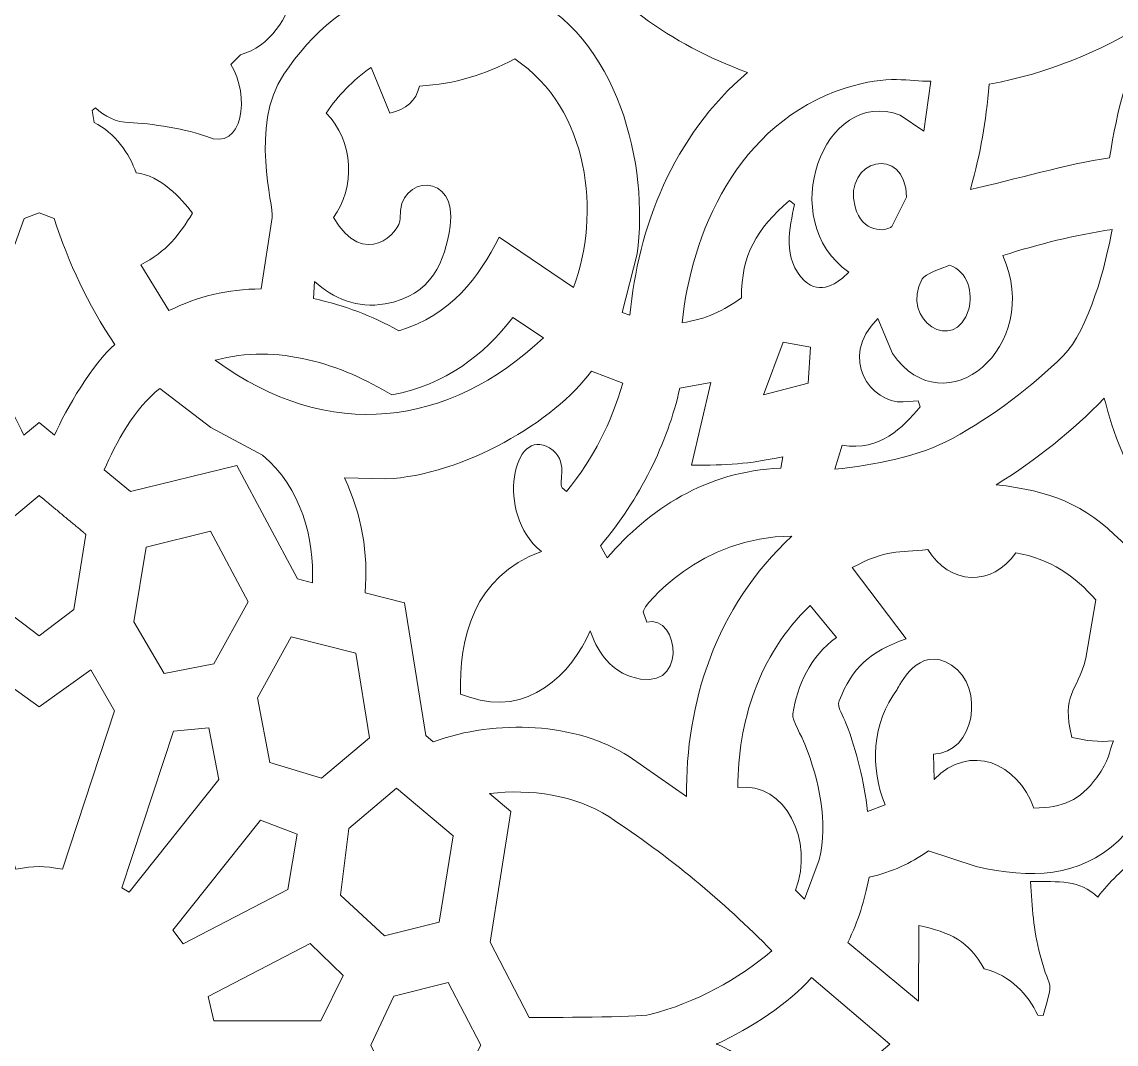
# Model space of a CAD drawing. Header units: millimetres. Extents: x -14.9 to 15.1, y 6.5 to 76.5.
# Drawn here: x -0.04 to 9, y 41.46 to 49.91 of the extents above; entities that cross this region are included whole.
import ezdxf

# ---------------------------------------------------------------- set-up
doc = ezdxf.new("R2010")
doc.units = ezdxf.units.MM
doc.header["$MEASUREMENT"] = 0
doc.layers.add('Layer 1', color=7, linetype='Continuous')

msp = doc.modelspace()

# ---------------------------------------------------------------- linework, layer by layer
at = {"layer": 'Layer 1', "color": 250, "lineweight": 9}
for points, knots in [([(-14.9024, 6.4618), (-14.9024, 6.4618), (15.0977, 6.4618), (15.0977, 6.4618), (15.0977, 6.4618), (15.0977, 6.4618), (15.0977, 76.4618), (15.0977, 76.4618), (15.0977, 76.4618), (15.0977, 76.4618), (-14.9024, 76.4618), (-14.9024, 76.4618), (-14.9024, 76.4618), (-14.9024, 76.4618), (-14.9024, 6.4618), (-14.9024, 6.4618)], [0, 0, 0, 0, 0.2, 0.2, 0.2, 0.2, 0.4, 0.4, 0.4, 0.4, 0.6, 0.6, 0.6, 0.6, 1, 1, 1, 1]), ([(1.4133, 51.9375), (1.4133, 51.9375), (1.4144, 51.9401), (1.4144, 51.9401), (1.4144, 51.9401), (1.4144, 51.9401), (1.3929, 51.9182), (1.3929, 51.9182), (1.3929, 51.9182), (1.59, 51.6274), (1.8683, 51.1096), (1.9466, 50.7959), (1.9466, 50.7959), (2.3881, 50.5705), (2.2472, 49.7725), (1.7627, 49.6367), (1.7627, 49.6367), (1.7627, 49.6367), (1.6818, 49.5545), (1.6818, 49.5545), (1.6818, 49.5545), (1.8425, 49.3068), (1.7871, 48.8297), (1.4833, 48.9594), (1.4833, 48.9594), (1.3513, 49.0157), (0.9987, 49.0727), (0.8487, 49.0753), (0.8487, 49.0753), (0.7308, 49.0774), (0.6401, 49.1281), (0.5633, 49.1965), (0.5633, 49.1965), (0.5633, 49.1965), (0.5372, 49.1752), (0.5372, 49.1752), (0.5372, 49.1752), (0.5372, 49.1752), (0.5515, 49.0772), (0.5515, 49.0772), (0.5515, 49.0772), (0.7233, 48.9916), (0.8484, 48.8158), (0.8989, 48.6607), (0.8989, 48.6607), (1.1069, 48.6362), (1.2664, 48.4531), (1.3662, 48.3272), (1.3662, 48.3272), (1.2541, 48.1507), (1.1548, 48.0088), (0.9376, 47.9009), (0.9376, 47.9009), (0.9376, 47.9009), (1.1706, 47.5221), (1.1706, 47.5221), (1.1706, 47.5221), (1.4104, 47.6397), (1.6543, 47.7005), (1.9334, 47.701), (1.9334, 47.701), (1.9334, 47.701), (2.0232, 48.2912), (2.0232, 48.2912), (2.0232, 48.2912), (2.0424, 48.3852), (1.8313, 49.0418), (2.1201, 49.475), (2.1201, 49.475), (2.3448, 49.8116), (2.6664, 50.1003), (3.1171, 50.2283), (3.1171, 50.2283), (2.7777, 50.5724), (2.5519, 50.8755), (2.5769, 51.3511), (2.5769, 51.3511), (2.5903, 51.6092), (2.7404, 51.9642), (3.1119, 51.9892), (3.1119, 51.9892), (3.6211, 52.0236), (3.6162, 51.3962), (3.3543, 51.2262), (3.3543, 51.2262), (3.3543, 51.2262), (3.2358, 51.1508), (3.2358, 51.1508), (3.2358, 51.1508), (3.2235, 51.2448), (3.2221, 51.3412), (3.1744, 51.4287), (3.1744, 51.4287), (3.0993, 51.4261), (3.0318, 51.4195), (3.0333, 51.3035), (3.0333, 51.3035), (3.0376, 51.0011), (3.2909, 50.7654), (3.5241, 50.5517), (3.5241, 50.5517), (3.6868, 50.4027), (3.8687, 50.246), (4.0844, 50.151), (4.0844, 50.151), (4.8894, 49.7961), (5.141, 48.7079), (5.0391, 47.9918), (5.0391, 47.9918), (5.0391, 47.9918), (4.9166, 47.5075), (4.9166, 47.5075), (4.9166, 47.5075), (4.9166, 47.5075), (4.9803, 47.4851), (4.9803, 47.4851), (4.9803, 47.4851), (5.046, 48.2), (5.3332, 48.9655), (5.9528, 49.4904), (5.9528, 49.4904), (5.2988, 49.722), (4.8116, 50.1149), (4.4077, 50.5908), (4.4077, 50.5908), (4.202, 50.5946), (4.079, 50.6269), (3.8933, 50.6924), (3.8933, 50.6924), (3.8543, 51.0549), (3.6716, 50.8298), (3.6311, 51.0971), (3.6311, 51.0971), (3.6156, 51.1998), (3.6572, 51.3469), (3.8259, 51.3523), (3.8259, 51.3523), (3.8259, 51.3523), (3.9315, 51.3658), (3.9315, 51.3658), (3.9315, 51.3658), (3.9301, 51.9807), (3.7904, 52.5779), (3.4424, 53.1257), (3.4424, 53.1257), (2.9317, 53.0535), (2.5175, 52.8749), (2.1227, 52.6029), (2.1227, 52.6029), (2.2283, 52.5051), (2.3413, 52.4464), (2.5037, 52.4445), (2.5037, 52.4445), (2.327, 52.2168), (2.047, 52.1473), (1.7986, 52.3446), (1.7986, 52.3446), (1.7986, 52.3446), (1.4133, 51.9375), (1.4133, 51.9375)], [0, 0, 0, 0, 0.02439, 0.02439, 0.02439, 0.02439, 0.04878, 0.04878, 0.04878, 0.04878, 0.073171, 0.073171, 0.073171, 0.073171, 0.097561, 0.097561, 0.097561, 0.097561, 0.121951, 0.121951, 0.121951, 0.121951, 0.146341, 0.146341, 0.146341, 0.146341, 0.170732, 0.170732, 0.170732, 0.170732, 0.195122, 0.195122, 0.195122, 0.195122, 0.219512, 0.219512, 0.219512, 0.219512, 0.243902, 0.243902, 0.243902, 0.243902, 0.268293, 0.268293, 0.268293, 0.268293, 0.292683, 0.292683, 0.292683, 0.292683, 0.317073, 0.317073, 0.317073, 0.317073, 0.341463, 0.341463, 0.341463, 0.341463, 0.365854, 0.365854, 0.365854, 0.365854, 0.390244, 0.390244, 0.390244, 0.390244, 0.414634, 0.414634, 0.414634, 0.414634, 0.439024, 0.439024, 0.439024, 0.439024, 0.463415, 0.463415, 0.463415, 0.463415, 0.487805, 0.487805, 0.487805, 0.487805, 0.512195, 0.512195, 0.512195, 0.512195, 0.536585, 0.536585, 0.536585, 0.536585, 0.560976, 0.560976, 0.560976, 0.560976, 0.585366, 0.585366, 0.585366, 0.585366, 0.609756, 0.609756, 0.609756, 0.609756, 0.634146, 0.634146, 0.634146, 0.634146, 0.658537, 0.658537, 0.658537, 0.658537, 0.682927, 0.682927, 0.682927, 0.682927, 0.707317, 0.707317, 0.707317, 0.707317, 0.731707, 0.731707, 0.731707, 0.731707, 0.756098, 0.756098, 0.756098, 0.756098, 0.780488, 0.780488, 0.780488, 0.780488, 0.804878, 0.804878, 0.804878, 0.804878, 0.829268, 0.829268, 0.829268, 0.829268, 0.853659, 0.853659, 0.853659, 0.853659, 0.878049, 0.878049, 0.878049, 0.878049, 0.902439, 0.902439, 0.902439, 0.902439, 0.926829, 0.926829, 0.926829, 0.926829, 0.95122, 0.95122, 0.95122, 0.95122, 1, 1, 1, 1]), ([(9.2643, 49.9073), (8.8586, 49.6582), (8.4455, 49.4854), (7.9478, 49.3918), (7.9478, 49.3918), (7.9217, 49.073), (7.8801, 48.8363), (7.7938, 48.5231), (7.7938, 48.5231), (8.1638, 48.6056), (8.5947, 48.7336), (8.9438, 48.7842), (8.9438, 48.7842), (9.0081, 49.192), (9.0993, 49.5196), (9.2643, 49.9073)], [0, 0, 0, 0, 0.2, 0.2, 0.2, 0.2, 0.4, 0.4, 0.4, 0.4, 0.6, 0.6, 0.6, 0.6, 1, 1, 1, 1]), ([(4.0282, 49.6016), (3.7757, 49.4696), (3.5422, 49.3956), (3.2421, 49.3777), (3.2421, 49.3777), (3.212, 49.2542), (3.1337, 49.1856), (2.9951, 49.1526), (2.9951, 49.1526), (2.9951, 49.1526), (2.8411, 49.5321), (2.8411, 49.5321), (2.8411, 49.5321), (2.6807, 49.4182), (2.5749, 49.3042), (2.4696, 49.1543), (2.4696, 49.1543), (2.6996, 48.928), (2.7111, 48.5295), (2.5301, 48.2926), (2.5301, 48.2926), (2.78, 47.8551), (3.0869, 48.1719), (3.0815, 48.2834), (3.0815, 48.2834), (3.0625, 48.6558), (3.5631, 48.6659), (3.4946, 48.2193), (3.4946, 48.2193), (3.4507, 47.9341), (3.3494, 47.6477), (2.957, 47.5775), (2.957, 47.5775), (2.7266, 47.5365), (2.5264, 47.6242), (2.3746, 47.7618), (2.3746, 47.7618), (2.3746, 47.7618), (2.3654, 47.6223), (2.3654, 47.6223), (2.3654, 47.6223), (2.6334, 47.5619), (2.8396, 47.4821), (3.0706, 47.3557), (3.0706, 47.3557), (3.5035, 47.4853), (3.7321, 47.8), (3.9002, 48.1276), (3.9002, 48.1276), (3.9002, 48.1276), (4.5142, 47.7121), (4.5142, 47.7121), (4.5142, 47.7121), (4.7402, 48.3155), (4.6496, 49.1901), (4.0282, 49.6016)], [0, 0, 0, 0, 0.066667, 0.066667, 0.066667, 0.066667, 0.133333, 0.133333, 0.133333, 0.133333, 0.2, 0.2, 0.2, 0.2, 0.266667, 0.266667, 0.266667, 0.266667, 0.333333, 0.333333, 0.333333, 0.333333, 0.4, 0.4, 0.4, 0.4, 0.466667, 0.466667, 0.466667, 0.466667, 0.533333, 0.533333, 0.533333, 0.533333, 0.6, 0.6, 0.6, 0.6, 0.666667, 0.666667, 0.666667, 0.666667, 0.733333, 0.733333, 0.733333, 0.733333, 0.8, 0.8, 0.8, 0.8, 0.866667, 0.866667, 0.866667, 0.866667, 1, 1, 1, 1]), ([(7.4673, 49.4187), (7.2843, 49.4114), (7.1259, 49.4781), (6.7601, 49.3607), (6.7601, 49.3607), (5.8622, 49.0727), (5.4835, 48.1429), (5.4121, 47.4217), (5.4121, 47.4217), (5.6034, 47.4493), (5.7583, 47.5228), (5.9021, 47.6268), (5.9021, 47.6268), (5.9029, 47.9893), (6.0231, 48.1912), (6.3003, 48.4321), (6.3003, 48.4321), (6.3003, 48.4321), (6.3416, 48.3982), (6.3416, 48.3982), (6.3416, 48.3982), (6.298, 48.2143), (6.2386, 47.9449), (6.4228, 47.7694), (6.4228, 47.7694), (6.5504, 47.6475), (6.6999, 47.7456), (6.79, 47.8408), (6.79, 47.8408), (6.1737, 48.2617), (6.5808, 49.3779), (7.2134, 49.1364), (7.2134, 49.1364), (7.2134, 49.1364), (7.4093, 49.0037), (7.4093, 49.0037), (7.4093, 49.0037), (7.4093, 49.0037), (7.4673, 49.4187), (7.4673, 49.4187)], [0, 0, 0, 0, 0.090909, 0.090909, 0.090909, 0.090909, 0.181818, 0.181818, 0.181818, 0.181818, 0.272727, 0.272727, 0.272727, 0.272727, 0.363636, 0.363636, 0.363636, 0.363636, 0.454545, 0.454545, 0.454545, 0.454545, 0.545455, 0.545455, 0.545455, 0.545455, 0.636364, 0.636364, 0.636364, 0.636364, 0.727273, 0.727273, 0.727273, 0.727273, 0.818182, 0.818182, 0.818182, 0.818182, 1, 1, 1, 1]), ([(7.2668, 48.4585), (7.2602, 48.9002), (6.7372, 48.7734), (6.8405, 48.3791), (6.8405, 48.3791), (6.8973, 48.1623), (7.0972, 48.1705), (7.144, 48.2181), (7.144, 48.2181), (7.144, 48.2181), (7.2668, 48.4585), (7.2668, 48.4585)], [0, 0, 0, 0, 0.25, 0.25, 0.25, 0.25, 0.5, 0.5, 0.5, 0.5, 1, 1, 1, 1]), ([(0.0977, 48.3301), (0.0977, 48.3301), (0.0977, 48.3301), (0.0977, 48.3301), (0.0977, 48.3301), (0.0977, 48.3301), (0.0977, 48.3301), (0.0977, 48.3301), (0.0977, 48.3301), (0.0977, 48.3301), (0.2216, 48.2832), (0.2216, 48.2832), (0.2216, 48.2832), (0.3452, 47.9089), (0.4961, 47.5822), (0.7239, 47.2426), (0.7239, 47.2426), (0.5429, 47.0889), (0.3188, 46.7043), (0.2239, 46.4933), (0.2239, 46.4933), (0.2239, 46.4933), (0.0977, 46.5984), (0.0977, 46.5984), (0.0977, 46.5984), (0.0977, 46.5984), (-0.0286, 46.4933), (-0.0286, 46.4933), (-0.0286, 46.4933), (-0.1235, 46.7043), (-0.3476, 47.0889), (-0.5286, 47.2426), (-0.5286, 47.2426), (-0.3008, 47.5822), (-0.1499, 47.9089), (-0.0263, 48.2832), (-0.0263, 48.2832), (-0.0263, 48.2832), (0.0977, 48.3301), (0.0977, 48.3301)], [0, 0, 0, 0, 0.090909, 0.090909, 0.090909, 0.090909, 0.181818, 0.181818, 0.181818, 0.181818, 0.272727, 0.272727, 0.272727, 0.272727, 0.363636, 0.363636, 0.363636, 0.363636, 0.454545, 0.454545, 0.454545, 0.454545, 0.545455, 0.545455, 0.545455, 0.545455, 0.636364, 0.636364, 0.636364, 0.636364, 0.727273, 0.727273, 0.727273, 0.727273, 0.818182, 0.818182, 0.818182, 0.818182, 1, 1, 1, 1]), ([(8.9642, 48.1931), (8.6435, 48.1441), (8.3664, 48.0746), (8.0628, 47.9765), (8.0628, 47.9765), (8.3965, 47.223), (7.5846, 46.5449), (7.15, 47.1667), (7.15, 47.1667), (7.15, 47.1667), (7.0286, 47.4557), (7.0286, 47.4557), (7.0286, 47.4557), (6.695, 47.1264), (6.9747, 46.7549), (7.2378, 46.7677), (7.2378, 46.7677), (7.2378, 46.7677), (7.3617, 46.7762), (7.3617, 46.7762), (7.3617, 46.7762), (7.3617, 46.7762), (7.3798, 46.7262), (7.3798, 46.7262), (7.3798, 46.7262), (7.2249, 46.5515), (7.0573, 46.3621), (6.734, 46.4092), (6.734, 46.4092), (6.734, 46.4092), (6.6738, 46.211), (6.6738, 46.211), (6.6738, 46.211), (6.9997, 46.2451), (7.3686, 46.3159), (7.6446, 46.4662), (7.6446, 46.4662), (7.9888, 46.6536), (8.2978, 46.8909), (8.5626, 47.1507), (8.5626, 47.1507), (8.7668, 47.351), (8.92, 47.9188), (8.9642, 48.1931)], [0, 0, 0, 0, 0.083333, 0.083333, 0.083333, 0.083333, 0.166667, 0.166667, 0.166667, 0.166667, 0.25, 0.25, 0.25, 0.25, 0.333333, 0.333333, 0.333333, 0.333333, 0.416667, 0.416667, 0.416667, 0.416667, 0.5, 0.5, 0.5, 0.5, 0.583333, 0.583333, 0.583333, 0.583333, 0.666667, 0.666667, 0.666667, 0.666667, 0.75, 0.75, 0.75, 0.75, 0.833333, 0.833333, 0.833333, 0.833333, 1, 1, 1, 1]), ([(7.6199, 47.8969), (7.5668, 47.8742), (7.4168, 47.825), (7.3944, 47.7842), (7.3944, 47.7842), (7.2071, 47.4443), (7.6695, 47.1511), (7.78, 47.5351), (7.78, 47.5351), (7.8158, 47.6595), (7.776, 47.8504), (7.6199, 47.8969)], [0, 0, 0, 0, 0.25, 0.25, 0.25, 0.25, 0.5, 0.5, 0.5, 0.5, 1, 1, 1, 1]), ([(4.2671, 47.297), (4.2671, 47.297), (4.0121, 47.4656), (4.0121, 47.4656), (4.0121, 47.4656), (3.7711, 47.1537), (3.4599, 46.9107), (3.0138, 46.8254), (3.0138, 46.8254), (2.6038, 47.0755), (2.0616, 47.256), (1.5539, 47.1115), (1.5539, 47.1115), (2.4988, 46.4238), (3.4825, 46.5638), (4.2671, 47.297)], [0, 0, 0, 0, 0.2, 0.2, 0.2, 0.2, 0.4, 0.4, 0.4, 0.4, 0.6, 0.6, 0.6, 0.6, 1, 1, 1, 1]), ([(6.473, 47.219), (6.473, 47.219), (6.2463, 47.2619), (6.2463, 47.2619), (6.2463, 47.2619), (6.2463, 47.2619), (6.0828, 46.8254), (6.0828, 46.8254), (6.0828, 46.8254), (6.0828, 46.8254), (6.4529, 46.9228), (6.4529, 46.9228), (6.4529, 46.9228), (6.4529, 46.9228), (6.473, 47.219), (6.473, 47.219)], [0, 0, 0, 0, 0.2, 0.2, 0.2, 0.2, 0.4, 0.4, 0.4, 0.4, 0.6, 0.6, 0.6, 0.6, 1, 1, 1, 1]), ([(4.6619, 47.022), (4.3607, 46.6081), (3.6045, 46.1612), (2.963, 46.1313), (2.963, 46.1313), (2.963, 46.1313), (2.6216, 46.14), (2.6216, 46.14), (2.6216, 46.14), (2.7673, 45.8254), (2.8164, 45.5256), (2.7929, 45.1904), (2.7929, 45.1904), (2.7929, 45.1904), (3.1176, 45.1079), (3.1176, 45.1079), (3.1176, 45.1079), (3.1176, 45.1079), (3.2946, 44.0103), (3.2946, 44.0103), (3.2946, 44.0103), (3.2946, 44.0103), (3.3543, 43.9599), (3.3543, 43.9599), (3.3543, 43.9599), (3.8799, 44.1487), (4.536, 44.1197), (4.9743, 43.8371), (4.9743, 43.8371), (4.9743, 43.8371), (5.4482, 43.5071), (5.4482, 43.5071), (5.4482, 43.5071), (5.4402, 44.2807), (5.6838, 45.0686), (6.3189, 45.6583), (6.3189, 45.6583), (5.5693, 45.6637), (5.0865, 45.0832), (5.0888, 45.0328), (5.0888, 45.0328), (5.0888, 45.0328), (5.1192, 44.9479), (5.1192, 44.9479), (5.1192, 44.9479), (5.3911, 45.0224), (5.4726, 44.3302), (4.9838, 44.4996), (4.9838, 44.4996), (4.8013, 44.5628), (4.7003, 44.7285), (4.6527, 44.8777), (4.6527, 44.8777), (4.4998, 44.519), (4.1326, 44.1633), (3.6532, 44.3278), (3.6532, 44.3278), (3.6532, 44.3278), (3.5815, 44.3533), (3.5815, 44.3533), (3.5815, 44.3533), (3.5666, 44.8081), (3.6854, 45.33), (4.2485, 45.531), (4.2485, 45.531), (3.8598, 45.8539), (4.0193, 46.5711), (4.3162, 46.3875), (4.3162, 46.3875), (4.4837, 46.2838), (4.3848, 46.108), (4.4203, 46.0585), (4.4203, 46.0585), (4.4203, 46.0585), (4.4548, 46.0276), (4.4548, 46.0276), (4.4548, 46.0276), (4.6886, 46.3142), (4.8211, 46.589), (4.9224, 46.9232), (4.9224, 46.9232), (4.9224, 46.9232), (4.6619, 47.022), (4.6619, 47.022)], [0, 0, 0, 0, 0.045455, 0.045455, 0.045455, 0.045455, 0.090909, 0.090909, 0.090909, 0.090909, 0.136364, 0.136364, 0.136364, 0.136364, 0.181818, 0.181818, 0.181818, 0.181818, 0.227273, 0.227273, 0.227273, 0.227273, 0.272727, 0.272727, 0.272727, 0.272727, 0.318182, 0.318182, 0.318182, 0.318182, 0.363636, 0.363636, 0.363636, 0.363636, 0.409091, 0.409091, 0.409091, 0.409091, 0.454545, 0.454545, 0.454545, 0.454545, 0.5, 0.5, 0.5, 0.5, 0.545455, 0.545455, 0.545455, 0.545455, 0.590909, 0.590909, 0.590909, 0.590909, 0.636364, 0.636364, 0.636364, 0.636364, 0.681818, 0.681818, 0.681818, 0.681818, 0.727273, 0.727273, 0.727273, 0.727273, 0.772727, 0.772727, 0.772727, 0.772727, 0.818182, 0.818182, 0.818182, 0.818182, 0.863636, 0.863636, 0.863636, 0.863636, 0.909091, 0.909091, 0.909091, 0.909091, 1, 1, 1, 1]), ([(1.0963, 46.8789), (0.8886, 46.7191), (0.7311, 46.4264), (0.6358, 46.2072), (0.6358, 46.2072), (0.6358, 46.2072), (0.8519, 46.0271), (0.8519, 46.0271), (0.8519, 46.0271), (0.8519, 46.0271), (1.7314, 46.2428), (1.7314, 46.2428), (1.7314, 46.2428), (1.7314, 46.2428), (2.234, 45.305), (2.234, 45.305), (2.234, 45.305), (2.234, 45.305), (2.3574, 45.2736), (2.3574, 45.2736), (2.3574, 45.2736), (2.3703, 45.6392), (2.2662, 46.0573), (1.9449, 46.3276), (1.9449, 46.3276), (1.9449, 46.3276), (1.5163, 46.5551), (1.5163, 46.5551), (1.5163, 46.5551), (1.5163, 46.5551), (1.0963, 46.8789), (1.0963, 46.8789)], [0, 0, 0, 0, 0.111111, 0.111111, 0.111111, 0.111111, 0.222222, 0.222222, 0.222222, 0.222222, 0.333333, 0.333333, 0.333333, 0.333333, 0.444444, 0.444444, 0.444444, 0.444444, 0.555556, 0.555556, 0.555556, 0.555556, 0.666667, 0.666667, 0.666667, 0.666667, 0.777778, 0.777778, 0.777778, 0.777778, 1, 1, 1, 1]), ([(5.6493, 46.9291), (5.6493, 46.9291), (5.3929, 46.8813), (5.3929, 46.8813), (5.3929, 46.8813), (5.2919, 46.4299), (5.0592, 45.9567), (4.7359, 45.5796), (4.7359, 45.5796), (4.7359, 45.5796), (4.7927, 45.4789), (4.7927, 45.4789), (4.7927, 45.4789), (5.1378, 45.8805), (5.6083, 46.1947), (6.2271, 46.2206), (6.2271, 46.2206), (6.2271, 46.2206), (6.2429, 46.3149), (6.2429, 46.3149), (6.2429, 46.3149), (5.952, 46.2525), (5.7865, 46.2451), (5.4895, 46.2442), (5.4895, 46.2442), (5.4895, 46.2442), (5.6493, 46.9291), (5.6493, 46.9291)], [0, 0, 0, 0, 0.125, 0.125, 0.125, 0.125, 0.25, 0.25, 0.25, 0.25, 0.375, 0.375, 0.375, 0.375, 0.5, 0.5, 0.5, 0.5, 0.625, 0.625, 0.625, 0.625, 0.75, 0.75, 0.75, 0.75, 1, 1, 1, 1]), ([(8.9005, 46.7981), (8.6291, 46.5218), (8.3503, 46.2972), (8.006, 46.083), (8.006, 46.083), (8.4587, 46.0347), (8.7353, 45.9223), (9.0385, 45.6189), (9.0385, 45.6189), (9.2663, 45.3915), (9.2689, 45.2708), (9.4373, 45.0542), (9.4373, 45.0542), (9.5724, 44.8803), (9.9855, 44.3226), (10.1748, 44.2272), (10.1748, 44.2272), (10.3071, 44.1609), (10.4425, 44.1607), (10.5785, 44.2189), (10.5785, 44.2189), (10.5136, 44.7478), (11.2417, 44.7393), (11.0843, 44.0424), (11.0843, 44.0424), (10.9979, 43.6608), (10.6559, 43.5151), (10.2124, 43.6354), (10.2124, 43.6354), (9.8415, 43.7362), (9.6929, 43.9467), (9.4909, 44.1873), (9.4909, 44.1873), (9.443, 43.8548), (9.2913, 43.4006), (9.0176, 43.1421), (9.0176, 43.1421), (8.6974, 42.8394), (8.2912, 42.8265), (7.8425, 42.928), (7.8425, 42.928), (7.8425, 42.928), (7.4478, 43.0579), (7.4478, 43.0579), (7.4478, 43.0579), (7.2929, 42.9518), (7.1517, 42.8859), (6.9572, 42.8404), (6.9572, 42.8404), (6.9162, 42.6372), (6.8714, 42.4915), (6.7799, 42.3004), (6.7799, 42.3004), (6.7799, 42.3004), (7.3646, 41.8158), (7.3646, 41.8158), (7.3646, 41.8158), (7.3646, 41.8158), (7.3689, 42.4409), (7.3689, 42.4409), (7.3689, 42.4409), (7.6299, 42.385), (7.7788, 42.3145), (7.9079, 42.0836), (7.9079, 42.0836), (8.126, 42.0312), (8.272, 41.8677), (8.3506, 41.7008), (8.3506, 41.7008), (8.3506, 41.7008), (8.3962, 41.6989), (8.3962, 41.6989), (8.3962, 41.6989), (8.4857, 42.0308), (8.459, 41.8571), (8.3698, 42.1976), (8.3698, 42.1976), (8.313, 42.4149), (8.3044, 42.5844), (8.2912, 42.806), (8.2912, 42.806), (8.5256, 42.8015), (8.6977, 42.8229), (8.8463, 42.6761), (8.8463, 42.6761), (8.9433, 42.801), (9.0488, 42.9099), (9.188, 43.0054), (9.188, 43.0054), (9.2465, 43.0452), (9.2413, 43.1748), (9.4051, 43.3028), (9.4051, 43.3028), (9.6174, 43.4685), (9.8756, 43.4015), (10.0228, 43.209), (10.0228, 43.209), (10.4941, 43.1343), (11.0472, 42.8349), (11.3987, 42.5653), (11.3987, 42.5653), (11.582, 42.7353), (11.6985, 42.875), (11.8327, 43.073), (11.8327, 43.073), (11.6144, 43.0848), (11.5235, 43.1329), (11.3645, 43.234), (11.3645, 43.234), (11.5955, 43.6031), (11.9489, 44.0452), (12.467, 44.1621), (12.467, 44.1621), (12.467, 44.1621), (12.5746, 44.4431), (12.5746, 44.4431), (12.5746, 44.4431), (12.2934, 44.667), (11.9687, 44.8312), (11.5745, 44.872), (11.5745, 44.872), (11.4675, 44.8642), (11.2409, 44.7278), (10.8226, 44.7898), (10.8226, 44.7898), (10.4961, 44.4464), (10.0024, 44.7), (9.9775, 45.2496), (9.9775, 45.2496), (9.3702, 45.606), (9.046, 46.2133), (8.9005, 46.7981)], [0, 0, 0, 0, 0.029412, 0.029412, 0.029412, 0.029412, 0.058824, 0.058824, 0.058824, 0.058824, 0.088235, 0.088235, 0.088235, 0.088235, 0.117647, 0.117647, 0.117647, 0.117647, 0.147059, 0.147059, 0.147059, 0.147059, 0.176471, 0.176471, 0.176471, 0.176471, 0.205882, 0.205882, 0.205882, 0.205882, 0.235294, 0.235294, 0.235294, 0.235294, 0.264706, 0.264706, 0.264706, 0.264706, 0.294118, 0.294118, 0.294118, 0.294118, 0.323529, 0.323529, 0.323529, 0.323529, 0.352941, 0.352941, 0.352941, 0.352941, 0.382353, 0.382353, 0.382353, 0.382353, 0.411765, 0.411765, 0.411765, 0.411765, 0.441176, 0.441176, 0.441176, 0.441176, 0.470588, 0.470588, 0.470588, 0.470588, 0.5, 0.5, 0.5, 0.5, 0.529412, 0.529412, 0.529412, 0.529412, 0.558824, 0.558824, 0.558824, 0.558824, 0.588235, 0.588235, 0.588235, 0.588235, 0.617647, 0.617647, 0.617647, 0.617647, 0.647059, 0.647059, 0.647059, 0.647059, 0.676471, 0.676471, 0.676471, 0.676471, 0.705882, 0.705882, 0.705882, 0.705882, 0.735294, 0.735294, 0.735294, 0.735294, 0.764706, 0.764706, 0.764706, 0.764706, 0.794118, 0.794118, 0.794118, 0.794118, 0.823529, 0.823529, 0.823529, 0.823529, 0.852941, 0.852941, 0.852941, 0.852941, 0.882353, 0.882353, 0.882353, 0.882353, 0.911765, 0.911765, 0.911765, 0.911765, 0.941176, 0.941176, 0.941176, 0.941176, 1, 1, 1, 1]), ([(0.0977, 44.8341), (0.0977, 44.8341), (0.0977, 44.8341), (0.0977, 44.8341), (0.0977, 44.8341), (0.0977, 44.8341), (0.0977, 44.8341), (0.0977, 44.8341), (0.0977, 44.8341), (0.0977, 44.8341), (0.0977, 44.8341), (0.0977, 44.8341), (0.0977, 44.8341), (0.0977, 44.8341), (0.0977, 44.8341), (0.0977, 44.8341), (0.0977, 44.8341), (0.0977, 44.8341), (0.3837, 45.0526), (0.3837, 45.0526), (0.3837, 45.0526), (0.3837, 45.0526), (0.4841, 45.6736), (0.4841, 45.6736), (0.4841, 45.6736), (0.4841, 45.6736), (0.4838, 45.6738), (0.4838, 45.6738), (0.4838, 45.6738), (0.4838, 45.6738), (0.4829, 45.6745), (0.4829, 45.6745), (0.4829, 45.6745), (0.4829, 45.6745), (0.4818, 45.6757), (0.4818, 45.6757), (0.4818, 45.6757), (0.4818, 45.6757), (0.4798, 45.6771), (0.4798, 45.6771), (0.4798, 45.6771), (0.4798, 45.6771), (0.4775, 45.6793), (0.4775, 45.6793), (0.4775, 45.6793), (0.4775, 45.6793), (0.4746, 45.6816), (0.4746, 45.6816), (0.4746, 45.6816), (0.4746, 45.6816), (0.4712, 45.6844), (0.4712, 45.6844), (0.4712, 45.6844), (0.4712, 45.6844), (0.4674, 45.6875), (0.4674, 45.6875), (0.4674, 45.6875), (0.4674, 45.6875), (0.4634, 45.691), (0.4634, 45.691), (0.4634, 45.691), (0.4634, 45.691), (0.4588, 45.6948), (0.4588, 45.6948), (0.4588, 45.6948), (0.4588, 45.6948), (0.454, 45.6988), (0.454, 45.6988), (0.454, 45.6988), (0.454, 45.6988), (0.4485, 45.7033), (0.4485, 45.7033), (0.4485, 45.7033), (0.4485, 45.7033), (0.4428, 45.708), (0.4428, 45.708), (0.4428, 45.708), (0.4428, 45.708), (0.4367, 45.7132), (0.4367, 45.7132), (0.4367, 45.7132), (0.4367, 45.7132), (0.4304, 45.7184), (0.4304, 45.7184), (0.4304, 45.7184), (0.4304, 45.7184), (0.4238, 45.724), (0.4238, 45.724), (0.4238, 45.724), (0.4238, 45.724), (0.4169, 45.7297), (0.4169, 45.7297), (0.4169, 45.7297), (0.4169, 45.7297), (0.4095, 45.7358), (0.4095, 45.7358), (0.4095, 45.7358), (0.4095, 45.7358), (0.402, 45.7419), (0.402, 45.7419), (0.402, 45.7419), (0.402, 45.7419), (0.3946, 45.7483), (0.3946, 45.7483), (0.3946, 45.7483), (0.3946, 45.7483), (0.3865, 45.7549), (0.3865, 45.7549), (0.3865, 45.7549), (0.3865, 45.7549), (0.3785, 45.7615), (0.3785, 45.7615), (0.3785, 45.7615), (0.3785, 45.7615), (0.3702, 45.7686), (0.3702, 45.7686), (0.3702, 45.7686), (0.3702, 45.7686), (0.3619, 45.7754), (0.3619, 45.7754), (0.3619, 45.7754), (0.3619, 45.7754), (0.3533, 45.7827), (0.3533, 45.7827), (0.3533, 45.7827), (0.3533, 45.7827), (0.3447, 45.7898), (0.3447, 45.7898), (0.3447, 45.7898), (0.3447, 45.7898), (0.3358, 45.7971), (0.3358, 45.7971), (0.3358, 45.7971), (0.3358, 45.7971), (0.3269, 45.8046), (0.3269, 45.8046), (0.3269, 45.8046), (0.3269, 45.8046), (0.318, 45.8119), (0.318, 45.8119), (0.318, 45.8119), (0.318, 45.8119), (0.3088, 45.8195), (0.3088, 45.8195), (0.3088, 45.8195), (0.3088, 45.8195), (0.2999, 45.827), (0.2999, 45.827), (0.2999, 45.827), (0.2999, 45.827), (0.2907, 45.8346), (0.2907, 45.8346), (0.2907, 45.8346), (0.2907, 45.8346), (0.2818, 45.8421), (0.2818, 45.8421), (0.2818, 45.8421), (0.2818, 45.8421), (0.2726, 45.8497), (0.2726, 45.8497), (0.2726, 45.8497), (0.2726, 45.8497), (0.2638, 45.8572), (0.2638, 45.8572), (0.2638, 45.8572), (0.2638, 45.8572), (0.2549, 45.8647), (0.2549, 45.8647), (0.2549, 45.8647), (0.2549, 45.8647), (0.246, 45.8721), (0.246, 45.8721), (0.246, 45.8721), (0.246, 45.8721), (0.2371, 45.8794), (0.2371, 45.8794), (0.2371, 45.8794), (0.2371, 45.8794), (0.2285, 45.8867), (0.2285, 45.8867), (0.2285, 45.8867), (0.2285, 45.8867), (0.2199, 45.8937), (0.2199, 45.8937), (0.2199, 45.8937), (0.2199, 45.8937), (0.2115, 45.9008), (0.2115, 45.9008), (0.2115, 45.9008), (0.2115, 45.9008), (0.2032, 45.9076), (0.2032, 45.9076), (0.2032, 45.9076), (0.2032, 45.9076), (0.1952, 45.9142), (0.1952, 45.9142), (0.1952, 45.9142), (0.1952, 45.9142), (0.1872, 45.9208), (0.1872, 45.9208), (0.1872, 45.9208), (0.1872, 45.9208), (0.1794, 45.9272), (0.1794, 45.9272), (0.1794, 45.9272), (0.1794, 45.9272), (0.172, 45.9336), (0.172, 45.9336), (0.172, 45.9336), (0.172, 45.9336), (0.1648, 45.9395), (0.1648, 45.9395), (0.1648, 45.9395), (0.1648, 45.9395), (0.1579, 45.9454), (0.1579, 45.9454), (0.1579, 45.9454), (0.1579, 45.9454), (0.1513, 45.9508), (0.1513, 45.9508), (0.1513, 45.9508), (0.1513, 45.9508), (0.145, 45.9562), (0.145, 45.9562), (0.145, 45.9562), (0.145, 45.9562), (0.139, 45.9611), (0.139, 45.9611), (0.139, 45.9611), (0.139, 45.9611), (0.1332, 45.9659), (0.1332, 45.9659), (0.1332, 45.9659), (0.1332, 45.9659), (0.1278, 45.9703), (0.1278, 45.9703), (0.1278, 45.9703), (0.1278, 45.9703), (0.1229, 45.9746), (0.1229, 45.9746), (0.1229, 45.9746), (0.1229, 45.9746), (0.1183, 45.9783), (0.1183, 45.9783), (0.1183, 45.9783), (0.1183, 45.9783), (0.1143, 45.9816), (0.1143, 45.9816), (0.1143, 45.9816), (0.1143, 45.9816), (0.1103, 45.9849), (0.1103, 45.9849), (0.1103, 45.9849), (0.1103, 45.9849), (0.1071, 45.9875), (0.1071, 45.9875), (0.1071, 45.9875), (0.1071, 45.9875), (0.1043, 45.9899), (0.1043, 45.9899), (0.1043, 45.9899), (0.1043, 45.9899), (0.102, 45.992), (0.102, 45.992), (0.102, 45.992), (0.102, 45.992), (0.0999, 45.9934), (0.0999, 45.9934), (0.0999, 45.9934), (0.0999, 45.9934), (0.0988, 45.9946), (0.0988, 45.9946), (0.0988, 45.9946), (0.0988, 45.9946), (0.0979, 45.9953), (0.0979, 45.9953), (0.0979, 45.9953), (0.0979, 45.9953), (0.0977, 45.9953), (0.0977, 45.9953), (0.0977, 45.9953), (0.0977, 45.9953), (0.0977, 45.9956), (0.0977, 45.9956), (0.0977, 45.9956), (0.0977, 45.9956), (0.0977, 45.9956), (0.0977, 45.9956), (0.0977, 45.9956), (0.0977, 45.9956), (0.0977, 45.9956), (0.0977, 45.9956), (0.0977, 45.9956), (0.0977, 45.9956), (0.0977, 45.9956), (0.0977, 45.9956), (0.0977, 45.9956), (0.0977, 45.9956), (0.0977, 45.9956), (0.0977, 45.9956), (0.0977, 45.9956), (0.0977, 45.9956), (-0.2888, 45.6736), (-0.2888, 45.6736), (-0.2888, 45.6736), (-0.2888, 45.6736), (-0.1884, 45.0526), (-0.1884, 45.0526), (-0.1884, 45.0526), (-0.1884, 45.0526), (0.0977, 44.8341), (0.0977, 44.8341)], [0, 0, 0, 0, 0.012658, 0.012658, 0.012658, 0.012658, 0.025316, 0.025316, 0.025316, 0.025316, 0.037975, 0.037975, 0.037975, 0.037975, 0.050633, 0.050633, 0.050633, 0.050633, 0.063291, 0.063291, 0.063291, 0.063291, 0.075949, 0.075949, 0.075949, 0.075949, 0.088608, 0.088608, 0.088608, 0.088608, 0.101266, 0.101266, 0.101266, 0.101266, 0.113924, 0.113924, 0.113924, 0.113924, 0.126582, 0.126582, 0.126582, 0.126582, 0.139241, 0.139241, 0.139241, 0.139241, 0.151899, 0.151899, 0.151899, 0.151899, 0.164557, 0.164557, 0.164557, 0.164557, 0.177215, 0.177215, 0.177215, 0.177215, 0.189873, 0.189873, 0.189873, 0.189873, 0.202532, 0.202532, 0.202532, 0.202532, 0.21519, 0.21519, 0.21519, 0.21519, 0.227848, 0.227848, 0.227848, 0.227848, 0.240506, 0.240506, 0.240506, 0.240506, 0.253165, 0.253165, 0.253165, 0.253165, 0.265823, 0.265823, 0.265823, 0.265823, 0.278481, 0.278481, 0.278481, 0.278481, 0.291139, 0.291139, 0.291139, 0.291139, 0.303797, 0.303797, 0.303797, 0.303797, 0.316456, 0.316456, 0.316456, 0.316456, 0.329114, 0.329114, 0.329114, 0.329114, 0.341772, 0.341772, 0.341772, 0.341772, 0.35443, 0.35443, 0.35443, 0.35443, 0.367089, 0.367089, 0.367089, 0.367089, 0.379747, 0.379747, 0.379747, 0.379747, 0.392405, 0.392405, 0.392405, 0.392405, 0.405063, 0.405063, 0.405063, 0.405063, 0.417722, 0.417722, 0.417722, 0.417722, 0.43038, 0.43038, 0.43038, 0.43038, 0.443038, 0.443038, 0.443038, 0.443038, 0.455696, 0.455696, 0.455696, 0.455696, 0.468354, 0.468354, 0.468354, 0.468354, 0.481013, 0.481013, 0.481013, 0.481013, 0.493671, 0.493671, 0.493671, 0.493671, 0.506329, 0.506329, 0.506329, 0.506329, 0.518987, 0.518987, 0.518987, 0.518987, 0.531646, 0.531646, 0.531646, 0.531646, 0.544304, 0.544304, 0.544304, 0.544304, 0.556962, 0.556962, 0.556962, 0.556962, 0.56962, 0.56962, 0.56962, 0.56962, 0.582278, 0.582278, 0.582278, 0.582278, 0.594937, 0.594937, 0.594937, 0.594937, 0.607595, 0.607595, 0.607595, 0.607595, 0.620253, 0.620253, 0.620253, 0.620253, 0.632911, 0.632911, 0.632911, 0.632911, 0.64557, 0.64557, 0.64557, 0.64557, 0.658228, 0.658228, 0.658228, 0.658228, 0.670886, 0.670886, 0.670886, 0.670886, 0.683544, 0.683544, 0.683544, 0.683544, 0.696203, 0.696203, 0.696203, 0.696203, 0.708861, 0.708861, 0.708861, 0.708861, 0.721519, 0.721519, 0.721519, 0.721519, 0.734177, 0.734177, 0.734177, 0.734177, 0.746835, 0.746835, 0.746835, 0.746835, 0.759494, 0.759494, 0.759494, 0.759494, 0.772152, 0.772152, 0.772152, 0.772152, 0.78481, 0.78481, 0.78481, 0.78481, 0.797468, 0.797468, 0.797468, 0.797468, 0.810127, 0.810127, 0.810127, 0.810127, 0.822785, 0.822785, 0.822785, 0.822785, 0.835443, 0.835443, 0.835443, 0.835443, 0.848101, 0.848101, 0.848101, 0.848101, 0.860759, 0.860759, 0.860759, 0.860759, 0.873418, 0.873418, 0.873418, 0.873418, 0.886076, 0.886076, 0.886076, 0.886076, 0.898734, 0.898734, 0.898734, 0.898734, 0.911392, 0.911392, 0.911392, 0.911392, 0.924051, 0.924051, 0.924051, 0.924051, 0.936709, 0.936709, 0.936709, 0.936709, 0.949367, 0.949367, 0.949367, 0.949367, 0.962025, 0.962025, 0.962025, 0.962025, 0.974684, 0.974684, 0.974684, 0.974684, 1, 1, 1, 1]), ([(0.0977, 45.9956), (0.0977, 45.9956), (0.0977, 45.9956), (0.0977, 45.9956), (0.0977, 45.9956), (0.0977, 45.9956), (0.0977, 45.9956), (0.0977, 45.9956), (0.0977, 45.9956), (0.0977, 45.9956), (0.0977, 45.9953), (0.0977, 45.9953)], [0, 0, 0, 0, 0.25, 0.25, 0.25, 0.25, 0.5, 0.5, 0.5, 0.5, 1, 1, 1, 1]), ([(1.5134, 45.6988), (1.5134, 45.6988), (0.9824, 45.5687), (0.9824, 45.5687), (0.9824, 45.5687), (0.9824, 45.5687), (0.882, 44.9503), (0.882, 44.9503), (0.882, 44.9503), (0.882, 44.9503), (1.1304, 44.5237), (1.1304, 44.5237), (1.1304, 44.5237), (1.1304, 44.5237), (1.5427, 44.604), (1.5427, 44.604), (1.5427, 44.604), (1.5427, 44.604), (1.8264, 45.1152), (1.8264, 45.1152), (1.8264, 45.1152), (1.8264, 45.1152), (1.5134, 45.6988), (1.5134, 45.6988)], [0, 0, 0, 0, 0.142857, 0.142857, 0.142857, 0.142857, 0.285714, 0.285714, 0.285714, 0.285714, 0.428571, 0.428571, 0.428571, 0.428571, 0.571429, 0.571429, 0.571429, 0.571429, 0.714286, 0.714286, 0.714286, 0.714286, 1, 1, 1, 1]), ([(8.8311, 45.1313), (8.6581, 45.3285), (8.4587, 45.4681), (8.1684, 45.5218), (8.1684, 45.5218), (7.9802, 45.2369), (7.6147, 45.2545), (7.4432, 45.5484), (7.4432, 45.5484), (7.1945, 45.5211), (7.1032, 45.552), (6.8172, 45.3988), (6.8172, 45.3988), (6.8172, 45.3988), (7.2627, 44.8107), (7.2627, 44.8107), (7.2627, 44.8107), (6.9638, 44.7044), (6.8169, 44.5753), (6.7096, 44.2986), (6.7096, 44.2986), (6.6887, 44.2448), (6.7452, 44.1668), (6.7656, 44.1131), (6.7656, 44.1131), (6.8597, 43.8677), (6.9113, 43.6401), (6.9446, 43.3843), (6.9446, 43.3843), (6.9446, 43.3843), (7.0892, 43.44), (7.0892, 43.44), (7.0892, 43.44), (6.9627, 43.7391), (6.9813, 44.1192), (7.1884, 44.3917), (7.1884, 44.3917), (7.2016, 44.4087), (7.3634, 44.774), (7.6388, 44.5932), (7.6388, 44.5932), (7.918, 44.4098), (7.8299, 43.8635), (7.4877, 43.8581), (7.4877, 43.8581), (7.4877, 43.8581), (7.4934, 43.6476), (7.4934, 43.6476), (7.4934, 43.6476), (7.788, 43.9538), (8.1876, 43.7848), (8.3185, 43.4119), (8.3185, 43.4119), (8.5583, 43.4147), (8.6997, 43.4746), (8.8386, 43.6653), (8.8386, 43.6653), (8.9447, 43.8109), (8.9338, 43.8673), (8.9774, 43.9681), (8.9774, 43.9681), (8.8429, 43.9552), (8.7611, 43.967), (8.6317, 43.9964), (8.6317, 43.9964), (8.5448, 44.3662), (8.6713, 44.3549), (8.7491, 44.6493), (8.7491, 44.6493), (8.7491, 44.6493), (8.8311, 45.1313), (8.8311, 45.1313)], [0, 0, 0, 0, 0.052632, 0.052632, 0.052632, 0.052632, 0.105263, 0.105263, 0.105263, 0.105263, 0.157895, 0.157895, 0.157895, 0.157895, 0.210526, 0.210526, 0.210526, 0.210526, 0.263158, 0.263158, 0.263158, 0.263158, 0.315789, 0.315789, 0.315789, 0.315789, 0.368421, 0.368421, 0.368421, 0.368421, 0.421053, 0.421053, 0.421053, 0.421053, 0.473684, 0.473684, 0.473684, 0.473684, 0.526316, 0.526316, 0.526316, 0.526316, 0.578947, 0.578947, 0.578947, 0.578947, 0.631579, 0.631579, 0.631579, 0.631579, 0.684211, 0.684211, 0.684211, 0.684211, 0.736842, 0.736842, 0.736842, 0.736842, 0.789474, 0.789474, 0.789474, 0.789474, 0.842105, 0.842105, 0.842105, 0.842105, 0.894737, 0.894737, 0.894737, 0.894737, 1, 1, 1, 1]), ([(6.4684, 45.0844), (6.4684, 45.0844), (6.6867, 44.8225), (6.6867, 44.8225), (6.6867, 44.8225), (6.4695, 44.6627), (6.3614, 44.4233), (6.3264, 44.1899), (6.3264, 44.1899), (6.3186, 44.1393), (6.4035, 43.9993), (6.4265, 43.9406), (6.4265, 43.9406), (6.5441, 43.6375), (6.6207, 43.3), (6.5453, 42.9844), (6.5453, 42.9844), (6.5453, 42.9844), (6.4228, 42.6591), (6.4228, 42.6591), (6.4228, 42.6591), (6.4228, 42.6591), (6.3499, 42.7338), (6.3499, 42.7338), (6.3499, 42.7338), (6.5016, 43.1355), (6.2693, 43.6344), (5.8717, 43.5818), (5.8717, 43.5818), (5.8748, 44.1183), (6.0366, 44.6689), (6.4684, 45.0844)], [0, 0, 0, 0, 0.111111, 0.111111, 0.111111, 0.111111, 0.222222, 0.222222, 0.222222, 0.222222, 0.333333, 0.333333, 0.333333, 0.333333, 0.444444, 0.444444, 0.444444, 0.444444, 0.555556, 0.555556, 0.555556, 0.555556, 0.666667, 0.666667, 0.666667, 0.666667, 0.777778, 0.777778, 0.777778, 0.777778, 1, 1, 1, 1]), ([(2.7148, 44.6912), (2.7148, 44.6912), (2.1807, 44.8272), (2.1807, 44.8272), (2.1807, 44.8272), (2.1807, 44.8272), (1.9015, 44.3238), (1.9015, 44.3238), (1.9015, 44.3238), (1.9015, 44.3238), (2.0051, 43.789), (2.0051, 43.789), (2.0051, 43.789), (2.0051, 43.789), (2.4311, 43.6589), (2.4311, 43.6589), (2.4311, 43.6589), (2.4311, 43.6589), (2.8276, 43.9927), (2.8276, 43.9927), (2.8276, 43.9927), (2.8276, 43.9927), (2.7148, 44.6912), (2.7148, 44.6912)], [0, 0, 0, 0, 0.142857, 0.142857, 0.142857, 0.142857, 0.285714, 0.285714, 0.285714, 0.285714, 0.428571, 0.428571, 0.428571, 0.428571, 0.571429, 0.571429, 0.571429, 0.571429, 0.714286, 0.714286, 0.714286, 0.714286, 1, 1, 1, 1]), ([(0.0977, 44.2474), (0.0977, 44.2474), (0.524, 44.5529), (0.524, 44.5529), (0.524, 44.5529), (0.524, 44.5529), (0.7213, 44.2144), (0.7213, 44.2144), (0.7213, 44.2144), (0.7213, 44.2144), (0.2901, 42.9068), (0.2901, 42.9068), (0.2901, 42.9068), (0.1309, 42.9358), (0.0644, 42.9358), (-0.0948, 42.9068), (-0.0948, 42.9068), (-0.0948, 42.9068), (-0.526, 44.2144), (-0.526, 44.2144), (-0.526, 44.2144), (-0.526, 44.2144), (-0.3286, 44.5529), (-0.3286, 44.5529), (-0.3286, 44.5529), (-0.3286, 44.5529), (0.0977, 44.2474), (0.0977, 44.2474)], [0, 0, 0, 0, 0.125, 0.125, 0.125, 0.125, 0.25, 0.25, 0.25, 0.25, 0.375, 0.375, 0.375, 0.375, 0.5, 0.5, 0.5, 0.5, 0.625, 0.625, 0.625, 0.625, 0.75, 0.75, 0.75, 0.75, 1, 1, 1, 1]), ([(0.843, 42.7178), (0.843, 42.7178), (1.5828, 43.6471), (1.5828, 43.6471), (1.5828, 43.6471), (1.5828, 43.6471), (1.5002, 44.0737), (1.5002, 44.0737), (1.5002, 44.0737), (1.5002, 44.0737), (1.2079, 44.0478), (1.2079, 44.0478), (1.2079, 44.0478), (1.2079, 44.0478), (0.7813, 42.7539), (0.7813, 42.7539), (0.7813, 42.7539), (0.7813, 42.7539), (0.843, 42.7178), (0.843, 42.7178)], [0, 0, 0, 0, 0.166667, 0.166667, 0.166667, 0.166667, 0.333333, 0.333333, 0.333333, 0.333333, 0.5, 0.5, 0.5, 0.5, 0.666667, 0.666667, 0.666667, 0.666667, 1, 1, 1, 1]), ([(3.0516, 43.5762), (3.0516, 43.5762), (2.6566, 43.2432), (2.6566, 43.2432), (2.6566, 43.2432), (2.6566, 43.2432), (2.5883, 42.6916), (2.5883, 42.6916), (2.5883, 42.6916), (2.5883, 42.6916), (2.9524, 42.3572), (2.9524, 42.3572), (2.9524, 42.3572), (2.9524, 42.3572), (3.4051, 42.4706), (3.4051, 42.4706), (3.4051, 42.4706), (3.4051, 42.4706), (3.5184, 43.1814), (3.5184, 43.1814), (3.5184, 43.1814), (3.5184, 43.1814), (3.0516, 43.5762), (3.0516, 43.5762)], [0, 0, 0, 0, 0.142857, 0.142857, 0.142857, 0.142857, 0.285714, 0.285714, 0.285714, 0.285714, 0.428571, 0.428571, 0.428571, 0.428571, 0.571429, 0.571429, 0.571429, 0.571429, 0.714286, 0.714286, 0.714286, 0.714286, 1, 1, 1, 1]), ([(6.1534, 42.2323), (5.7512, 42.6403), (5.3059, 43.0148), (4.8048, 43.3412), (4.8048, 43.3412), (4.5328, 43.5184), (4.159, 43.5736), (3.8211, 43.5319), (3.8211, 43.5319), (3.8211, 43.5319), (3.9972, 43.3829), (3.9972, 43.3829), (3.9972, 43.3829), (3.9972, 43.3829), (3.8254, 42.3039), (3.8254, 42.3039), (3.8254, 42.3039), (3.8254, 42.3039), (4.1487, 41.6822), (4.1487, 41.6822), (4.1487, 41.6822), (4.3036, 41.6824), (5.0483, 41.6812), (5.1439, 41.7058), (5.1439, 41.7058), (5.5277, 41.8038), (5.8748, 41.9968), (6.1534, 42.2323)], [0, 0, 0, 0, 0.125, 0.125, 0.125, 0.125, 0.25, 0.25, 0.25, 0.25, 0.375, 0.375, 0.375, 0.375, 0.5, 0.5, 0.5, 0.5, 0.625, 0.625, 0.625, 0.625, 0.75, 0.75, 0.75, 0.75, 1, 1, 1, 1]), ([(1.2885, 42.2893), (1.2885, 42.2893), (2.152, 42.7388), (2.152, 42.7388), (2.152, 42.7388), (2.152, 42.7388), (2.2292, 43.197), (2.2292, 43.197), (2.2292, 43.197), (2.2292, 43.197), (1.9265, 43.3129), (1.9265, 43.3129), (1.9265, 43.3129), (1.9265, 43.3129), (1.2027, 42.4036), (1.2027, 42.4036), (1.2027, 42.4036), (1.2027, 42.4036), (1.2885, 42.2893), (1.2885, 42.2893)], [0, 0, 0, 0, 0.166667, 0.166667, 0.166667, 0.166667, 0.333333, 0.333333, 0.333333, 0.333333, 0.5, 0.5, 0.5, 0.5, 0.666667, 0.666667, 0.666667, 0.666667, 1, 1, 1, 1]), ([(1.5404, 41.653), (1.5404, 41.653), (2.4257, 41.653), (2.4257, 41.653), (2.4257, 41.653), (2.4257, 41.653), (2.6096, 42.0291), (2.6096, 42.0291), (2.6096, 42.0291), (2.6096, 42.0291), (2.3382, 42.2931), (2.3382, 42.2931), (2.3382, 42.2931), (2.3382, 42.2931), (1.4948, 41.8542), (1.4948, 41.8542), (1.4948, 41.8542), (1.4948, 41.8542), (1.5404, 41.653), (1.5404, 41.653)], [0, 0, 0, 0, 0.166667, 0.166667, 0.166667, 0.166667, 0.333333, 0.333333, 0.333333, 0.333333, 0.5, 0.5, 0.5, 0.5, 0.666667, 0.666667, 0.666667, 0.666667, 1, 1, 1, 1]), ([(3.7479, 41.4531), (3.7479, 41.4531), (3.7485, 41.4536), (3.7485, 41.4536), (3.7485, 41.4536), (3.7485, 41.4536), (3.7479, 41.4529), (3.7479, 41.4529), (3.7479, 41.4529), (3.7479, 41.4529), (3.7485, 41.4524), (3.7485, 41.4524), (3.7485, 41.4524), (3.7485, 41.4524), (3.7479, 41.4526), (3.7479, 41.4526), (3.7479, 41.4526), (3.7479, 41.4526), (3.4788, 40.9355), (3.4788, 40.9355), (3.4788, 40.9355), (3.4788, 40.9355), (3.0287, 41.0479), (3.0287, 41.0479), (3.0287, 41.0479), (3.0287, 41.0479), (2.8385, 41.4526), (2.8385, 41.4526), (2.8385, 41.4526), (2.8385, 41.4526), (2.8379, 41.4524), (2.8379, 41.4524), (2.8379, 41.4524), (2.8379, 41.4524), (2.8382, 41.4529), (2.8382, 41.4529), (2.8382, 41.4529), (2.8382, 41.4529), (2.8379, 41.4536), (2.8379, 41.4536), (2.8379, 41.4536), (2.8379, 41.4536), (2.8385, 41.4531), (2.8385, 41.4531), (2.8385, 41.4531), (2.8385, 41.4531), (3.0287, 41.8578), (3.0287, 41.8578), (3.0287, 41.8578), (3.0287, 41.8578), (3.4788, 41.9704), (3.4788, 41.9704), (3.4788, 41.9704), (3.4788, 41.9704), (3.7479, 41.4531), (3.7479, 41.4531)], [0, 0, 0, 0, 0.066667, 0.066667, 0.066667, 0.066667, 0.133333, 0.133333, 0.133333, 0.133333, 0.2, 0.2, 0.2, 0.2, 0.266667, 0.266667, 0.266667, 0.266667, 0.333333, 0.333333, 0.333333, 0.333333, 0.4, 0.4, 0.4, 0.4, 0.466667, 0.466667, 0.466667, 0.466667, 0.533333, 0.533333, 0.533333, 0.533333, 0.6, 0.6, 0.6, 0.6, 0.666667, 0.666667, 0.666667, 0.666667, 0.733333, 0.733333, 0.733333, 0.733333, 0.8, 0.8, 0.8, 0.8, 0.866667, 0.866667, 0.866667, 0.866667, 1, 1, 1, 1]), ([(5.7015, 41.463), (5.7015, 41.463), (5.6921, 41.4651), (5.6921, 41.4651), (5.6921, 41.4651), (5.6921, 41.4651), (5.6992, 41.4618), (5.6992, 41.4618), (5.6992, 41.4618), (5.6992, 41.4618), (5.6921, 41.4585), (5.6921, 41.4585), (5.6921, 41.4585), (5.6921, 41.4585), (5.7015, 41.4606), (5.7015, 41.4606), (5.7015, 41.4606), (5.9724, 41.3315), (6.3011, 41.122), (6.4798, 40.9124), (6.4798, 40.9124), (6.4798, 40.9124), (7.1276, 41.4618), (7.1276, 41.4618), (7.1276, 41.4618), (7.1276, 41.4618), (7.1282, 41.4616), (7.1282, 41.4616), (7.1282, 41.4616), (7.1282, 41.4616), (7.1279, 41.4618), (7.1279, 41.4618), (7.1279, 41.4618), (7.1279, 41.4618), (7.1282, 41.4621), (7.1282, 41.4621), (7.1282, 41.4621), (7.1282, 41.4621), (7.1276, 41.4618), (7.1276, 41.4618), (7.1276, 41.4618), (7.1276, 41.4618), (6.4798, 42.0112), (6.4798, 42.0112), (6.4798, 42.0112), (6.3011, 41.8017), (5.9724, 41.5922), (5.7015, 41.463)], [0, 0, 0, 0, 0.076923, 0.076923, 0.076923, 0.076923, 0.153846, 0.153846, 0.153846, 0.153846, 0.230769, 0.230769, 0.230769, 0.230769, 0.307692, 0.307692, 0.307692, 0.307692, 0.384615, 0.384615, 0.384615, 0.384615, 0.461538, 0.461538, 0.461538, 0.461538, 0.538462, 0.538462, 0.538462, 0.538462, 0.615385, 0.615385, 0.615385, 0.615385, 0.692308, 0.692308, 0.692308, 0.692308, 0.769231, 0.769231, 0.769231, 0.769231, 0.846154, 0.846154, 0.846154, 0.846154, 1, 1, 1, 1])]:
    msp.add_open_spline(points, degree=3, knots=knots, dxfattribs=at)

doc.saveas('drawing.dxf')
